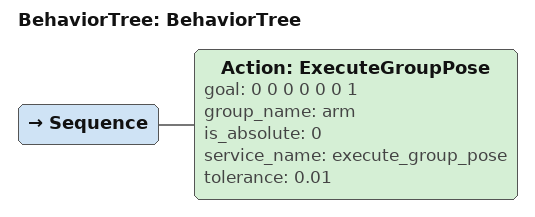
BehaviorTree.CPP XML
<?xml version="1.0"?>
<root main_tree_to_execute="BehaviorTree">
    <BehaviorTree ID="BehaviorTree">
        <Sequence>
            <Action ID="ExecuteGroupPose" goal="0 0 0 0 0 0 1" group_name="arm" is_absolute="0" service_name="execute_group_pose" tolerance="0.01"/>
        </Sequence>
    </BehaviorTree>
</root>
